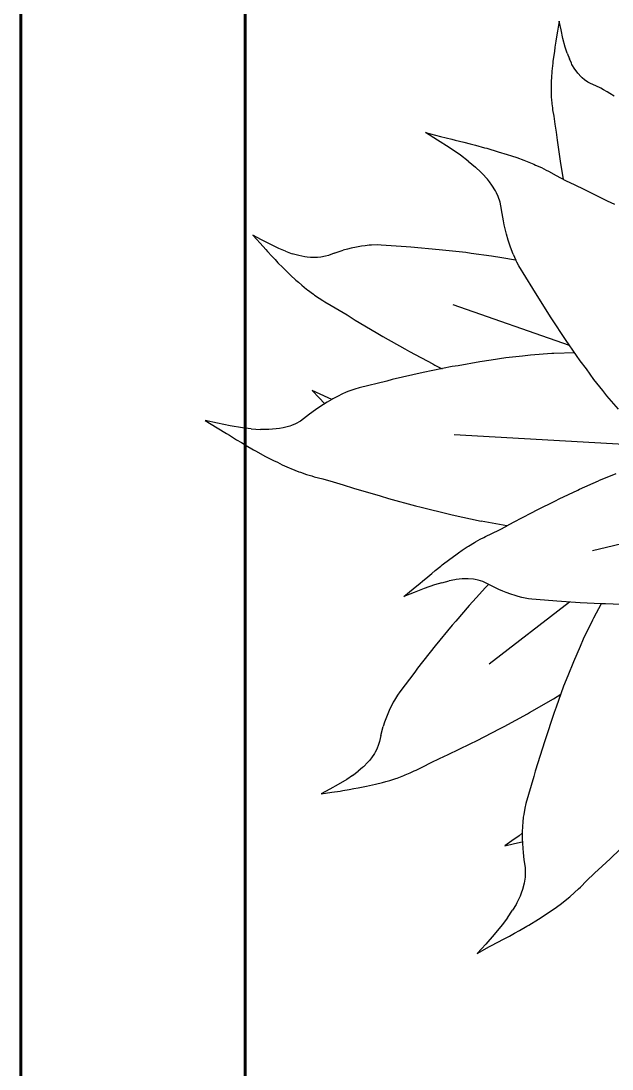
# Model space of a CAD drawing. Header units: metres. Extents: x 244.4 to 340.3, y -4.1 to 64.3.
# Drawn here: x 250.648 to 251.043, y 50.586 to 51.288 of the extents above; entities that cross this region are included whole.
import ezdxf

# ---------------------------------------------------------------- set-up
doc = ezdxf.new("R2010")
doc.units = ezdxf.units.M
doc.layers.add('A-WALL', color=6, linetype='Continuous', lineweight=60)
doc.layers.add('Edges', color=7, linetype='Continuous')

msp = doc.modelspace()

# ---------------------------------------------------------------- linework, layer by layer
at = {"layer": 'A-WALL'}
for p, q in [((250.64767, 50.1423), (250.64767, 52.02208)), ((250.79767, 50.1423), (250.79767, 52.02208))]:
    msp.add_line(p, q, dxfattribs=at)
at = {"layer": 'Edges'}
for p, q in [((251.00678, 51.28085), (251.00585, 51.27576)), ((251.00789, 51.28751), (251.00678, 51.28085)), ((251.00907, 51.28177), (251.00789, 51.28751)), ((251.01034, 51.27601), (251.00907, 51.28177)), ((251.00566, 51.27412), (251.00494, 51.27021)), ((251.00585, 51.27576), (251.00566, 51.27412)), ((251.01185, 51.27031), (251.01034, 51.27601)), ((251.00461, 51.26739), (251.00416, 51.26481)), ((251.00494, 51.27021), (251.00461, 51.26739)), ((251.01314, 51.26628), (251.01185, 51.27031)), ((251.0037, 51.2607), (251.00351, 51.25957)), ((251.00416, 51.26481), (251.0037, 51.2607)), ((251.01314, 51.26628), (251.0147, 51.26231)), ((251.01609, 51.2594), (251.0147, 51.26231)), ((251.00299, 51.2541), (251.00263, 51.24969)), ((251.00351, 51.25957), (251.00299, 51.2541)), ((251.01642, 51.2587), (251.01609, 51.2594)), ((251.01828, 51.25556), (251.01642, 51.2587)), ((251.01914, 51.25436), (251.01828, 51.25556)), ((251.02029, 51.25281), (251.01914, 51.25436)), ((251.02246, 51.25041), (251.02029, 51.25281)), ((251.00259, 51.24767), (251.00243, 51.24503)), ((251.00263, 51.24969), (251.00259, 51.24767)), ((251.02316, 51.24977), (251.02246, 51.25041)), ((251.02473, 51.24844), (251.02316, 51.24977)), ((251.02713, 51.24682), (251.02473, 51.24844)), ((251.02881, 51.24593), (251.02713, 51.24682)), ((251.03231, 51.24438), (251.02881, 51.24593)), ((251.00245, 51.2414), (251.00242, 51.24052)), ((251.00242, 51.24052), (251.00257, 51.23624)), ((251.00243, 51.24503), (251.00245, 51.2414)), ((251.03567, 51.24267), (251.03231, 51.24438)), ((251.03748, 51.24176), (251.03567, 51.24267)), ((251.03993, 51.24038), (251.03748, 51.24176)), ((251.04175, 51.23923), (251.03993, 51.24038)), ((251.04454, 51.23746), (251.04175, 51.23923)), ((251.00257, 51.23624), (251.00266, 51.23536)), ((251.00266, 51.23536), (251.0029, 51.2322)), ((251.0029, 51.2322), (251.00328, 51.22959)), ((251.00328, 51.22959), (251.00343, 51.22833)), ((251.00343, 51.22833), (251.00417, 51.22405)), ((251.00417, 51.22405), (251.00502, 51.21865)), ((251.00502, 51.21865), (251.00576, 51.21337)), ((250.92632, 51.20803), (250.91831, 51.21304)), ((250.91831, 51.21304), (250.92834, 51.21043)), ((251.00576, 51.21337), (251.00642, 51.20788)), ((250.93419, 51.203), (250.92632, 51.20803)), ((250.92834, 51.21043), (250.93592, 51.20863)), ((250.93592, 51.20863), (250.93833, 51.2079)), ((250.93833, 51.2079), (250.94408, 51.20658)), ((250.94408, 51.20658), (250.94817, 51.2054)), ((250.94817, 51.2054), (250.95189, 51.20455)), ((250.95189, 51.20455), (250.95777, 51.20286)), ((251.00642, 51.20788), (251.00858, 51.194)), ((250.94177, 51.19782), (250.93419, 51.203)), ((250.94696, 51.19396), (250.94177, 51.19782)), ((250.95777, 51.20286), (250.95938, 51.20249)), ((250.95938, 51.20249), (250.96704, 51.20023)), ((250.96704, 51.20023), (250.97311, 51.1984)), ((250.97311, 51.1984), (250.97585, 51.19741)), ((250.97585, 51.19741), (250.97941, 51.19628)), ((250.94696, 51.19396), (250.95193, 51.18984)), ((250.95546, 51.18652), (250.95193, 51.18984)), ((250.97941, 51.19628), (250.98422, 51.19446)), ((250.98422, 51.19446), (250.98538, 51.19407)), ((250.98538, 51.19407), (250.9909, 51.19183)), ((250.9909, 51.19183), (250.99202, 51.1913)), ((250.99202, 51.1913), (250.99599, 51.18955)), ((250.99599, 51.18955), (250.9992, 51.18788)), ((251.00858, 51.194), (251.0092, 51.18959)), ((251.0092, 51.18959), (251.01056, 51.18188)), ((250.95628, 51.18574), (250.95546, 51.18652)), ((250.95988, 51.18179), (250.95628, 51.18574)), ((250.9992, 51.18788), (251.00072, 51.18714)), ((251.00072, 51.18714), (251.00582, 51.18435)), ((251.00582, 51.18435), (251.01216, 51.18105)), ((250.96122, 51.18009), (250.95988, 51.18179)), ((250.96287, 51.17788), (250.96122, 51.18009)), ((250.9653, 51.17399), (250.96287, 51.17788)), ((251.01216, 51.18105), (251.01824, 51.17807)), ((251.01824, 51.17807), (251.02444, 51.17521)), ((250.9659, 51.17279), (250.9653, 51.17399)), ((250.96708, 51.17021), (250.9659, 51.17279)), ((250.96834, 51.16645), (250.96708, 51.17021)), ((251.02444, 51.17521), (251.03996, 51.16742)), ((250.9689, 51.16393), (250.96834, 51.16645)), ((250.96961, 51.15892), (250.9689, 51.16393)), ((251.03996, 51.16742), (251.0448, 51.16512)), ((250.97056, 51.15399), (250.96961, 51.15892)), ((250.97102, 51.15138), (250.97056, 51.15399)), ((250.97185, 51.14777), (250.97102, 51.15138)), ((250.9726, 51.14504), (250.97185, 51.14777)), ((250.80857, 51.14133), (250.80288, 51.14443)), ((250.80288, 51.14443), (250.80776, 51.139)), ((250.81438, 51.13827), (250.80857, 51.14133)), ((250.97371, 51.14091), (250.9726, 51.14504)), ((250.97501, 51.13709), (250.97371, 51.14091)), ((250.80776, 51.139), (250.81145, 51.13478)), ((250.81145, 51.13478), (250.81272, 51.1335)), ((250.81272, 51.1335), (250.81557, 51.13026)), ((250.82032, 51.13543), (250.81438, 51.13827)), ((250.82469, 51.13357), (250.82032, 51.13543)), ((250.82469, 51.13357), (250.82922, 51.13194)), ((250.85734, 51.13233), (250.86333, 51.13428)), ((250.8663, 51.1351), (250.86333, 51.13428)), ((250.86861, 51.13563), (250.8663, 51.1351)), ((250.87218, 51.13642), (250.86861, 51.13563)), ((250.87561, 51.13696), (250.87218, 51.13642)), ((250.87792, 51.1373), (250.87561, 51.13696)), ((250.88071, 51.13757), (250.87792, 51.1373)), ((250.88222, 51.13765), (250.88071, 51.13757)), ((250.8861, 51.13779), (250.88222, 51.13765)), ((250.88875, 51.13771), (250.8861, 51.13779)), ((250.90537, 51.13652), (250.88875, 51.13771)), ((250.90863, 51.13634), (250.90537, 51.13652)), ((250.92758, 51.13465), (250.90863, 51.13634)), ((250.94548, 51.13269), (250.92758, 51.13465)), ((250.97585, 51.13459), (250.97501, 51.13709)), ((250.97701, 51.13165), (250.97585, 51.13459)), ((250.81557, 51.13026), (250.81775, 51.12805)), ((250.81775, 51.12805), (250.81965, 51.12592)), ((250.83272, 51.13093), (250.82922, 51.13194)), ((250.83356, 51.1307), (250.83272, 51.13093)), ((250.8376, 51.12987), (250.83356, 51.1307)), ((250.83925, 51.12966), (250.8376, 51.12987)), ((250.84142, 51.12942), (250.83925, 51.12966)), ((250.84504, 51.12933), (250.84142, 51.12942)), ((250.8461, 51.1294), (250.84504, 51.12933)), ((250.84838, 51.12962), (250.8461, 51.1294)), ((250.85151, 51.13024), (250.84838, 51.12962)), ((250.85349, 51.13086), (250.85151, 51.13024)), ((250.85734, 51.13233), (250.85349, 51.13086)), ((250.94901, 51.13218), (250.94548, 51.13269)), ((250.96252, 51.13038), (250.94901, 51.13218)), ((250.96947, 51.1292), (250.96252, 51.13038)), ((250.97872, 51.12771), (250.96947, 51.1292)), ((250.97701, 51.13165), (250.97882, 51.12769)), ((250.97882, 51.12769), (250.97872, 51.12771)), ((250.97947, 51.12628), (250.97882, 51.12769)), ((250.81965, 51.12592), (250.82287, 51.12272)), ((250.82287, 51.12272), (250.82372, 51.12179)), ((250.82372, 51.12179), (250.82808, 51.11759)), ((250.98086, 51.12379), (250.97947, 51.12628)), ((250.99026, 51.10861), (250.98086, 51.12379)), ((250.82808, 51.11759), (250.83165, 51.11425)), ((250.83165, 51.11425), (250.83338, 51.1128)), ((250.83338, 51.1128), (250.83558, 51.11083)), ((250.83558, 51.11083), (250.83876, 51.1083)), ((250.83876, 51.1083), (250.83951, 51.10766)), ((250.83951, 51.10766), (250.84338, 51.10477)), ((250.99197, 51.10568), (250.99026, 51.10861)), ((251.00257, 51.08901), (250.99197, 51.10568)), ((250.84338, 51.10477), (250.84421, 51.10422)), ((250.84421, 51.10422), (250.84717, 51.10217)), ((250.84717, 51.10217), (250.84974, 51.1006)), ((250.84974, 51.1006), (250.85096, 51.09983)), ((250.85096, 51.09983), (250.85528, 51.09736)), ((250.85528, 51.09736), (250.8607, 51.09416)), ((250.8607, 51.09416), (250.86596, 51.09096)), ((251.01486, 51.0706), (250.93701, 51.09771)), ((250.86596, 51.09096), (250.87138, 51.08755)), ((250.87138, 51.08755), (250.88544, 51.07926)), ((251.01247, 51.07393), (251.00257, 51.08901)), ((250.88544, 51.07926), (250.88987, 51.07658)), ((250.88987, 51.07658), (250.90453, 51.0683)), ((251.01455, 51.07105), (251.01247, 51.07393)), ((251.02196, 51.06022), (251.01455, 51.07105)), ((250.90453, 51.0683), (250.90762, 51.06651)), ((250.90762, 51.06651), (250.92323, 51.05813)), ((250.98324, 51.06339), (250.97221, 51.0622)), ((250.98868, 51.06405), (250.98324, 51.06339)), ((251.00286, 51.06505), (250.98868, 51.06405)), ((251.00421, 51.06516), (251.00286, 51.06505)), ((251.01831, 51.06555), (251.00421, 51.06516)), ((250.93633, 51.05634), (250.91685, 51.05233)), ((250.92323, 51.05813), (250.92469, 51.05733)), ((250.92469, 51.05733), (250.92945, 51.05492)), ((250.9402, 51.05698), (250.93633, 51.05634)), ((250.95477, 51.05963), (250.9402, 51.05698)), ((250.96233, 51.06068), (250.95477, 51.05963)), ((250.97221, 51.0622), (250.96233, 51.06068)), ((251.02603, 51.05484), (251.02196, 51.06022)), ((250.91685, 51.05233), (250.89603, 51.04763)), ((251.03107, 51.04785), (251.02603, 51.05484)), ((250.87408, 51.04222), (250.87118, 51.04138)), ((250.8925, 51.04669), (250.87408, 51.04222)), ((250.89603, 51.04763), (250.8925, 51.04669)), ((251.03704, 51.04042), (251.03107, 51.04785)), ((250.84786, 51.03786), (250.84255, 51.04034)), ((250.84255, 51.04034), (250.84724, 51.03548)), ((250.84724, 51.03548), (250.85077, 51.0317)), ((250.85325, 51.03545), (250.84786, 51.03786)), ((250.85575, 51.03446), (250.85325, 51.03545)), ((250.85994, 51.03665), (250.85628, 51.03477)), ((250.86238, 51.03788), (250.85994, 51.03665)), ((250.86538, 51.0392), (250.86238, 51.03788)), ((250.86701, 51.03982), (250.86538, 51.0392)), ((250.87118, 51.04138), (250.86701, 51.03982)), ((251.03984, 51.03678), (251.03704, 51.04042)), ((251.04759, 51.02785), (251.03984, 51.03678)), ((250.84698, 51.02904), (250.84482, 51.02746)), ((250.85009, 51.03109), (250.84698, 51.02904)), ((250.85254, 51.03254), (250.85009, 51.03109)), ((250.85077, 51.0317), (250.8509, 51.03157)), ((250.85575, 51.03446), (250.85254, 51.03254)), ((250.85628, 51.03477), (250.85575, 51.03446)), ((250.83683, 51.02139), (250.83473, 51.01994)), ((250.84077, 51.02454), (250.83683, 51.02139)), ((250.84482, 51.02746), (250.84077, 51.02454)), ((250.77926, 51.0185), (250.77097, 51.02032)), ((250.77097, 51.02032), (250.77908, 51.01537)), ((250.77908, 51.01537), (250.78516, 51.0115)), ((250.78756, 51.01678), (250.77926, 51.0185)), ((250.79587, 51.01537), (250.78756, 51.01678)), ((250.80183, 51.01462), (250.79587, 51.01537)), ((250.80183, 51.01462), (250.80786, 51.01421)), ((250.8124, 51.0142), (250.80786, 51.01421)), ((250.81348, 51.01421), (250.8124, 51.0142)), ((250.81856, 51.01461), (250.81348, 51.01421)), ((250.8206, 51.01493), (250.81856, 51.01461)), ((250.82322, 51.0154), (250.8206, 51.01493)), ((250.82751, 51.01656), (250.82322, 51.0154)), ((250.82873, 51.01702), (250.82751, 51.01656)), ((250.83131, 51.01809), (250.82873, 51.01702)), ((250.83473, 51.01994), (250.83131, 51.01809)), ((250.78516, 51.0115), (250.78719, 51.01037)), ((250.78719, 51.01037), (250.79184, 51.0074)), ((250.79184, 51.0074), (250.7953, 51.00546)), ((251.07621, 51.0027), (250.93754, 51.0107)), ((250.7953, 51.00546), (250.79834, 51.00353)), ((250.79834, 51.00353), (250.80337, 51.00073)), ((250.80337, 51.00073), (250.8047, 50.9999)), ((250.8047, 50.9999), (250.81137, 50.99629)), ((250.81137, 50.99629), (250.81675, 50.99346)), ((250.81675, 50.99346), (250.81929, 50.99229)), ((250.81929, 50.99229), (250.82253, 50.99067)), ((250.82253, 50.99067), (250.8271, 50.98869)), ((250.8271, 50.98869), (250.82819, 50.98818)), ((250.82819, 50.98818), (250.83362, 50.98601)), ((250.83362, 50.98601), (250.83477, 50.98562)), ((250.83477, 50.98562), (250.83882, 50.98417)), ((250.83882, 50.98417), (250.84227, 50.98316)), ((250.84227, 50.98316), (250.8439, 50.98266)), ((250.8439, 50.98266), (250.84958, 50.98117)), ((250.84958, 50.98117), (250.85663, 50.97918)), ((250.85663, 50.97918), (250.8634, 50.97714)), ((251.02151, 50.97426), (251.03415, 50.97983)), ((251.04571, 50.98451), (251.03415, 50.97983)), ((250.8634, 50.97714), (250.87031, 50.97492)), ((250.87031, 50.97492), (250.88806, 50.96982)), ((251.00784, 50.96781), (251.02038, 50.9737)), ((251.02038, 50.9737), (251.02151, 50.97426)), ((250.88806, 50.96982), (250.89361, 50.96813)), ((250.89361, 50.96813), (250.91177, 50.96327)), ((250.99311, 50.96047), (251.00536, 50.96652)), ((251.00536, 50.96652), (251.00784, 50.96781)), ((250.91177, 50.96327), (250.91556, 50.9622)), ((250.91556, 50.9622), (250.93447, 50.95757)), ((250.97723, 50.95223), (250.9894, 50.95846)), ((250.9894, 50.95846), (250.99311, 50.96047)), ((250.93447, 50.95757), (250.93623, 50.95712)), ((250.93623, 50.95712), (250.95566, 50.95289)), ((250.97272, 50.94972), (250.95566, 50.95289)), ((250.97272, 50.94972), (250.97723, 50.95223)), ((250.95862, 50.9427), (250.96277, 50.94464)), ((250.96277, 50.94464), (250.96781, 50.94713)), ((250.96781, 50.94713), (250.97253, 50.94961)), ((250.97253, 50.94961), (250.97272, 50.94972)), ((251.078, 50.94453), (251.03024, 50.93297)), ((250.94708, 50.93617), (250.95108, 50.93864)), ((250.95108, 50.93864), (250.95193, 50.9391)), ((250.95193, 50.9391), (250.95489, 50.94081)), ((250.95489, 50.94081), (250.95744, 50.94208)), ((250.95744, 50.94208), (250.95862, 50.9427)), ((250.93464, 50.92738), (250.93862, 50.93039)), ((250.93862, 50.93039), (250.94053, 50.93167)), ((250.94053, 50.93167), (250.9429, 50.93341)), ((250.9429, 50.93341), (250.94629, 50.93562)), ((250.94629, 50.93562), (250.94708, 50.93617)), ((250.92866, 50.92272), (250.92964, 50.92357)), ((250.92964, 50.92357), (250.93464, 50.92738)), ((250.91992, 50.91575), (250.92258, 50.9178)), ((250.92258, 50.9178), (250.92485, 50.91977)), ((250.92485, 50.91977), (250.92866, 50.92272)), ((250.91017, 50.90754), (250.91483, 50.91151)), ((250.91483, 50.91151), (250.91641, 50.91271)), ((250.91641, 50.91271), (250.91992, 50.91575)), ((250.92442, 50.91021), (250.9176, 50.9078)), ((250.92928, 50.91171), (250.92442, 50.91021)), ((250.92928, 50.91171), (250.93422, 50.91295)), ((250.93796, 50.91365), (250.93422, 50.91295)), ((250.93884, 50.91381), (250.93796, 50.91365)), ((250.94303, 50.91426), (250.93884, 50.91381)), ((250.94473, 50.91432), (250.94303, 50.91426)), ((250.9469, 50.91434), (250.94473, 50.91432)), ((250.9505, 50.91407), (250.9469, 50.91434)), ((250.95155, 50.9139), (250.9505, 50.91407)), ((250.95374, 50.91345), (250.95155, 50.9139)), ((250.95671, 50.9125), (250.95374, 50.91345)), ((250.95857, 50.91169), (250.95671, 50.9125)), ((250.96209, 50.9098), (250.95857, 50.91169)), ((250.96063, 50.91058), (250.95861, 50.90852)), ((250.96566, 50.90812), (250.96209, 50.9098)), ((250.90384, 50.90238), (250.91017, 50.90754)), ((250.91075, 50.90514), (250.90384, 50.90238)), ((250.9176, 50.9078), (250.91075, 50.90514)), ((250.95861, 50.90852), (250.95232, 50.90157)), ((250.96754, 50.9072), (250.96566, 50.90812)), ((250.97021, 50.90604), (250.96754, 50.9072)), ((250.9723, 50.90525), (250.97021, 50.90604)), ((250.97544, 50.90403), (250.9723, 50.90525)), ((250.97846, 50.90308), (250.97544, 50.90403)), ((250.98045, 50.90245), (250.97846, 50.90308)), ((250.98285, 50.90183), (250.98045, 50.90245)), ((250.94753, 50.8964), (250.93865, 50.88606)), ((250.95232, 50.90157), (250.94753, 50.8964)), ((251.01469, 50.89871), (250.96097, 50.85719)), ((250.98741, 50.90089), (250.98285, 50.90183)), ((250.98964, 50.90062), (250.98741, 50.90089)), ((251.00365, 50.89953), (250.98964, 50.90062)), ((251.00631, 50.89926), (251.00365, 50.89953)), ((251.02183, 50.89824), (251.00631, 50.89926)), ((251.03602, 50.89752), (251.02183, 50.89824)), ((251.03594, 50.89752), (251.03076, 50.88797)), ((251.03882, 50.8975), (251.03602, 50.89752)), ((251.04914, 50.89717), (251.03882, 50.8975)), ((251.03076, 50.88797), (251.03018, 50.88674)), ((250.9363, 50.88339), (250.92488, 50.86946)), ((250.93865, 50.88606), (250.9363, 50.88339)), ((251.03018, 50.88674), (251.02396, 50.87396)), ((251.02396, 50.87396), (251.02181, 50.86891)), ((250.92488, 50.86946), (250.91311, 50.8545)), ((251.02181, 50.86891), (251.01733, 50.85877)), ((250.91311, 50.8545), (250.91118, 50.85188)), ((251.01733, 50.85877), (251.01371, 50.84946)), ((250.91118, 50.85188), (250.90111, 50.8386)), ((251.01371, 50.84946), (251.01083, 50.84238)), ((251.01083, 50.84238), (251.00585, 50.82844)), ((250.89683, 50.8318), (250.89553, 50.8293)), ((250.89759, 50.8331), (250.89683, 50.8318)), ((250.89959, 50.83643), (250.89759, 50.8331)), ((250.90111, 50.8386), (250.89959, 50.83643)), ((250.98807, 50.82482), (251.00398, 50.83403)), ((251.00398, 50.83403), (251.00894, 50.83709)), ((250.89455, 50.82719), (250.89313, 50.82402)), ((250.89553, 50.8293), (250.89455, 50.82719)), ((250.9866, 50.82403), (250.98807, 50.82482)), ((251.00446, 50.82476), (250.9982, 50.80589)), ((251.00585, 50.82844), (251.00446, 50.82476)), ((250.89103, 50.81837), (250.89009, 50.81543)), ((250.89185, 50.82059), (250.89103, 50.81837)), ((250.89313, 50.82402), (250.89185, 50.82059)), ((250.97106, 50.81553), (250.9866, 50.82403)), ((250.88846, 50.80935), (250.89009, 50.81543)), ((250.95293, 50.80616), (250.96787, 50.81392)), ((250.96787, 50.81392), (250.97106, 50.81553)), ((250.88759, 50.80532), (250.88702, 50.80333)), ((250.88846, 50.80935), (250.88759, 50.80532)), ((250.93364, 50.79666), (250.94826, 50.80391)), ((250.94826, 50.80391), (250.95293, 50.80616)), ((250.9982, 50.80589), (250.99186, 50.78551)), ((250.88426, 50.79742), (250.8822, 50.79443)), ((250.88478, 50.79834), (250.88426, 50.79742)), ((250.88584, 50.80037), (250.88478, 50.79834)), ((250.88702, 50.80333), (250.88584, 50.80037)), ((250.92783, 50.79398), (250.93364, 50.79666)), ((250.87974, 50.79147), (250.87684, 50.78854)), ((250.88082, 50.79274), (250.87974, 50.79147)), ((250.8822, 50.79443), (250.88082, 50.79274)), ((250.91663, 50.78853), (250.92227, 50.79133)), ((250.92227, 50.79133), (250.92783, 50.79398)), ((250.86959, 50.78268), (250.86565, 50.78003)), ((250.86959, 50.78268), (250.87343, 50.78559)), ((250.87618, 50.78797), (250.87343, 50.78559)), ((250.87684, 50.78854), (250.87618, 50.78797)), ((250.90392, 50.7826), (250.90484, 50.783)), ((250.90484, 50.783), (250.90817, 50.78436)), ((250.90817, 50.78436), (250.91088, 50.78566)), ((250.91088, 50.78566), (250.9122, 50.78626)), ((250.9122, 50.78626), (250.91663, 50.78853)), ((250.99186, 50.78551), (250.9909, 50.78198)), ((250.86002, 50.77661), (250.85429, 50.77341)), ((250.86565, 50.78003), (250.86002, 50.77661)), ((250.87892, 50.77543), (250.88482, 50.77679)), ((250.88482, 50.77679), (250.88958, 50.77796)), ((250.88958, 50.77796), (250.89174, 50.77862)), ((250.89174, 50.77862), (250.89459, 50.77938)), ((250.89459, 50.77938), (250.89844, 50.78066)), ((250.89844, 50.78066), (250.89939, 50.78095)), ((250.89939, 50.78095), (250.90392, 50.7826)), ((250.9909, 50.78198), (250.98556, 50.7638)), ((250.85429, 50.77341), (250.84858, 50.77034)), ((250.84858, 50.77034), (250.8558, 50.77146)), ((250.8558, 50.77146), (250.86134, 50.77225)), ((250.86134, 50.77225), (250.86311, 50.77261)), ((250.86311, 50.77261), (250.86738, 50.77323)), ((250.86738, 50.77323), (250.87043, 50.77385)), ((250.87043, 50.77385), (250.87324, 50.77428)), ((250.87324, 50.77428), (250.87769, 50.77523)), ((250.87769, 50.77523), (250.87892, 50.77543)), ((250.98556, 50.7638), (250.98485, 50.76087)), ((250.98383, 50.75475), (250.98348, 50.75149)), ((250.98411, 50.75648), (250.98383, 50.75475)), ((250.98485, 50.76087), (250.98411, 50.75648)), ((250.98332, 50.74877), (250.98311, 50.74466)), ((250.98348, 50.75149), (250.98332, 50.74877)), ((250.98101, 50.74237), (250.97623, 50.73891)), ((250.98312, 50.74404), (250.98101, 50.74237)), ((250.98311, 50.74466), (250.98318, 50.7403)), ((250.97623, 50.73891), (250.97143, 50.73555)), ((250.97143, 50.73555), (250.97799, 50.73718)), ((250.97799, 50.73718), (250.98302, 50.73835)), ((250.98302, 50.73835), (250.9832, 50.7384)), ((250.98318, 50.7403), (250.98321, 50.73746)), ((250.98321, 50.73746), (250.98343, 50.73374)), ((250.98343, 50.73374), (250.98372, 50.73108)), ((251.04197, 50.72688), (251.05526, 50.73971)), ((250.98372, 50.73108), (250.98422, 50.72611)), ((251.03658, 50.72201), (251.04197, 50.72688)), ((250.98422, 50.72611), (250.98498, 50.72112)), ((250.98498, 50.72112), (250.98519, 50.71858)), ((251.03143, 50.71716), (251.03658, 50.72201)), ((250.98508, 50.71469), (250.98472, 50.71192)), ((250.98519, 50.71858), (250.98508, 50.71469)), ((251.02619, 50.71205), (251.03143, 50.71716)), ((250.98336, 50.70634), (250.98246, 50.70383)), ((250.9845, 50.71064), (250.98336, 50.70634)), ((250.98472, 50.71192), (250.9845, 50.71064)), ((251.01821, 50.70423), (251.0208, 50.70672)), ((251.0208, 50.70672), (251.02206, 50.70787)), ((251.02206, 50.70787), (251.02619, 50.71205)), ((250.98172, 50.70191), (250.97952, 50.69731)), ((250.98246, 50.70383), (250.98172, 50.70191)), ((251.00942, 50.69703), (251.01402, 50.70065)), ((251.01402, 50.70065), (251.01492, 50.70145)), ((251.01492, 50.70145), (251.01821, 50.70423)), ((250.97334, 50.68742), (250.97671, 50.69244)), ((250.97899, 50.69638), (250.97671, 50.69244)), ((250.97952, 50.69731), (250.97899, 50.69638)), ((251.00141, 50.69139), (251.00444, 50.69338)), ((251.00444, 50.69338), (251.00843, 50.69634)), ((251.00843, 50.69634), (251.00942, 50.69703)), ((250.97334, 50.68742), (250.96972, 50.68264)), ((250.98752, 50.68255), (250.99398, 50.68653)), ((250.99398, 50.68653), (250.99913, 50.68977)), ((250.99913, 50.68977), (251.00141, 50.69139)), ((250.96972, 50.68264), (250.96434, 50.67615)), ((250.97801, 50.67719), (250.9812, 50.67886)), ((250.9812, 50.67886), (250.98614, 50.68181)), ((250.98614, 50.68181), (250.98752, 50.68255)), ((250.96434, 50.67615), (250.9587, 50.66982)), ((250.96132, 50.6681), (250.96771, 50.67143)), ((250.96771, 50.67143), (250.9697, 50.67263)), ((250.9697, 50.67263), (250.9746, 50.67516)), ((250.9746, 50.67516), (250.97801, 50.67719)), ((250.9587, 50.66982), (250.95297, 50.66355)), ((250.95297, 50.66355), (250.96132, 50.6681))]:
    msp.add_line(p, q, dxfattribs=at)

doc.saveas('drawing.dxf')
